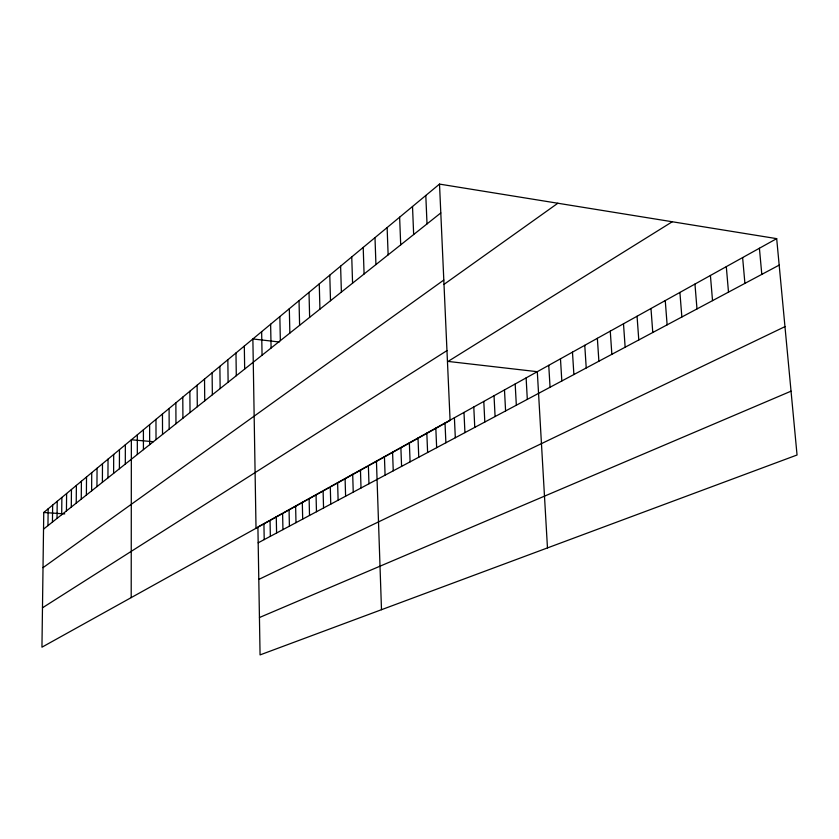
<?xml version="1.0" encoding="UTF-8"?>
<svg xmlns="http://www.w3.org/2000/svg" width="839" height="839" viewBox="0 0 839 839"><rect width="100%" height="100%" fill="white"/><g stroke="black" fill="none" stroke-linecap="round" stroke-linejoin="round"><path stroke-width="1.26" d="M131.199 597.609L131.356 439.783L153.348 441.702M137.323 454.497L137.323 434.843M119.4 468.76L119.453 449.662M125.305 464.051L125.347 444.775M107.948 477.873L108.032 459.143M113.611 473.364L113.685 454.455M96.946 486.63L97.062 468.246M102.389 482.289L102.484 463.747M86.386 495.041L86.522 476.992M91.619 490.878L91.734 472.661M71.284 507.05L71.451 489.494M76.223 503.127L76.38 485.403M81.257 499.121L81.404 481.24M61.687 514.695L61.876 497.443M66.438 510.909L66.617 493.51M47.949 525.634L48.159 508.822M52.448 522.047L52.647 505.099M57.021 518.408L57.22 501.303M439.51 184.098L43.754 512.482L41.95 647.184L450.092 420.486L439.51 184.098L776.683 238.643L797.05 455L260.069 654.902L257.909 526.976L269.025 520.799M43.534 529.147L440.8 212.938M43.02 567.667L443.8 280.048M443.852 284.484L557.851 203.237M42.474 607.803L446.967 350.608M672.27 221.758L448.068 361.42L537.306 371.698L547.468 547.909M283.676 512.65L322.082 491.308M329.255 487.323L323.099 490.752L323.55 507.973M367.241 466.211L330.283 486.746L330.765 504.134M776.683 238.643L368.363 465.582L368.961 483.767M258.171 542.823L779.169 265.124M258.79 579.424L784.968 326.633M259.44 617.525L791.041 391.173M43.754 512.482L64.739 513.898M279.219 341.987L252.875 338.956L256.021 528.287M759.41 248.25L761.802 274.384M742.62 257.573L744.917 283.383M726.301 266.645L728.493 292.129M710.413 275.475L712.531 300.645M694.954 284.064L696.989 308.93M679.905 292.433L681.855 316.995M665.254 300.582L667.12 324.85M650.98 308.511L652.773 332.496M637.063 316.251L638.783 339.952M623.492 323.791L625.149 347.22M610.268 331.143L611.851 354.299M597.358 338.316L598.889 361.21M584.762 345.311L586.23 367.964M572.471 352.139L573.886 374.54M560.473 358.809L561.826 380.969M548.748 365.332L550.059 387.24M526.116 377.917L527.312 399.364M515.177 383.989L516.331 405.216M504.48 389.936L505.592 410.942M494.024 395.746L495.094 416.543M483.799 401.43L484.816 422.017M473.783 406.999L474.769 427.376M463.988 412.442L464.932 432.609M454.402 417.77L455.315 437.748M445.016 422.982L445.887 442.772M425.803 195.466L427.02 223.908M435.819 428.089L436.658 447.69M426.82 433.102L427.617 452.504M412.515 206.488L413.658 234.542M418 438L418.766 457.224M409.348 442.803L410.093 461.849M399.626 217.186L400.706 244.862M400.874 447.512L401.587 466.379M387.125 227.558L388.132 254.867M392.568 452.137L393.25 470.826M384.43 456.657L385.08 475.178M374.991 237.626L375.935 264.579M376.438 461.104L381.493 609.701M363.203 247.411L364.084 274.007M360.455 469.987L361.022 488.004M351.751 256.912L352.569 283.163M352.695 474.297L353.24 492.147M340.613 266.152L341.389 292.066M345.081 478.524L345.605 496.216M337.614 482.677L338.117 500.212M329.79 275.14L330.503 300.729M319.26 283.876L319.932 309.151M316.041 494.674L316.471 511.748M309.014 292.381L309.633 317.341M309.109 498.523L309.518 515.45M299.03 300.656L299.607 325.322M302.302 502.309L302.69 519.089M295.622 506.022L295.989 522.666M289.319 308.721L289.854 333.083M289.056 509.672L289.403 526.168M279.848 316.565L280.352 340.655M282.942 529.619L282.607 513.248L270.043 520.232L270.347 536.331M276.272 516.772L276.587 533.006M270.63 324.221L271.091 348.017M261.642 331.688L262.062 355.212M263.918 523.63L264.212 539.603M244.317 346.056L244.673 369.045M235.979 352.978L236.294 375.715M227.83 359.742L228.124 382.217M219.881 366.339L220.143 388.572M212.11 372.778L212.351 394.781M204.527 379.071L204.737 400.832M197.113 385.227L197.301 406.758M189.866 391.236L190.034 412.536M182.787 397.109L182.923 418.2M175.865 402.856L175.97 423.726M169.09 408.478L169.174 429.138M162.462 413.984L162.535 434.424M155.97 419.364L156.023 439.605M149.625 424.628L149.657 444.67M143.406 429.788L143.427 449.641"/></g></svg>
